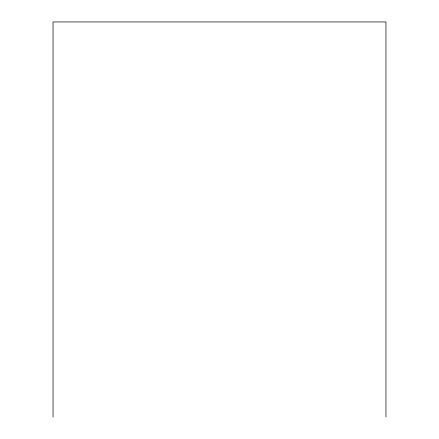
<?xml version="1.0" encoding="UTF-8"?>
<svg xmlns="http://www.w3.org/2000/svg" width="439" height="439" viewBox="0 0 439 439"><rect width="100%" height="100%" fill="white"/><g stroke="black" fill="none" stroke-linecap="round" stroke-linejoin="round"><path stroke-width="0.66" d="M385.958 417.05L385.958 21.95L53.042 21.95L53.042 417.05"/></g></svg>
